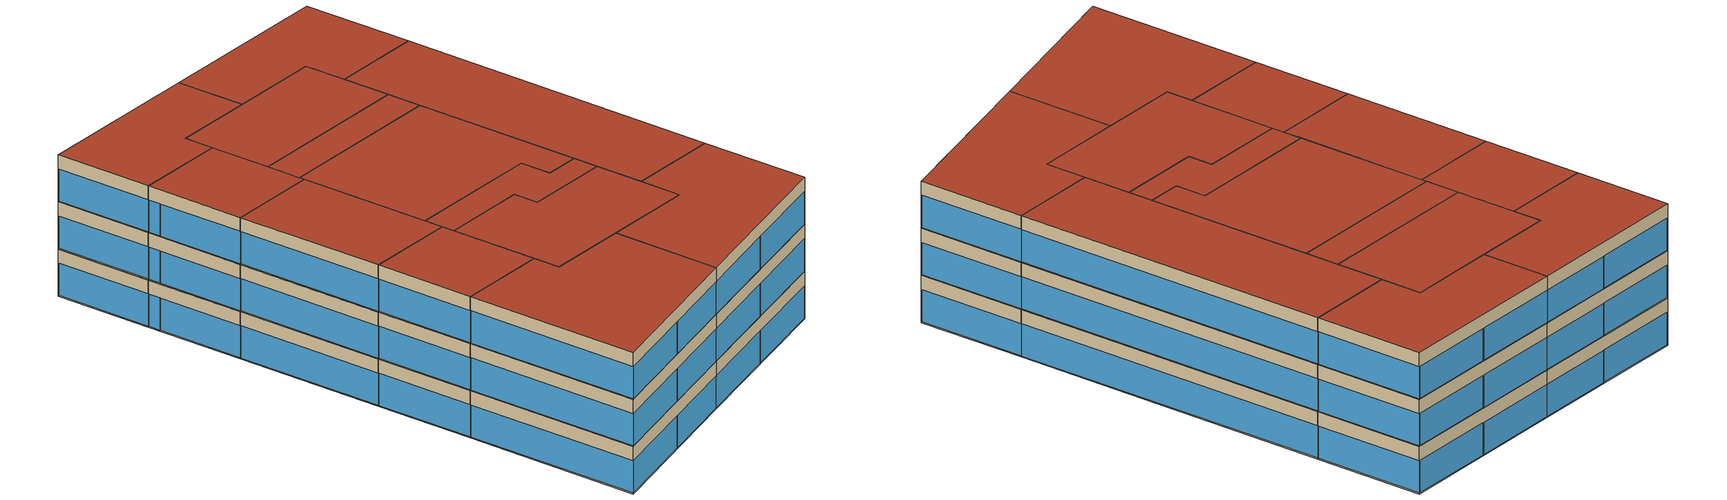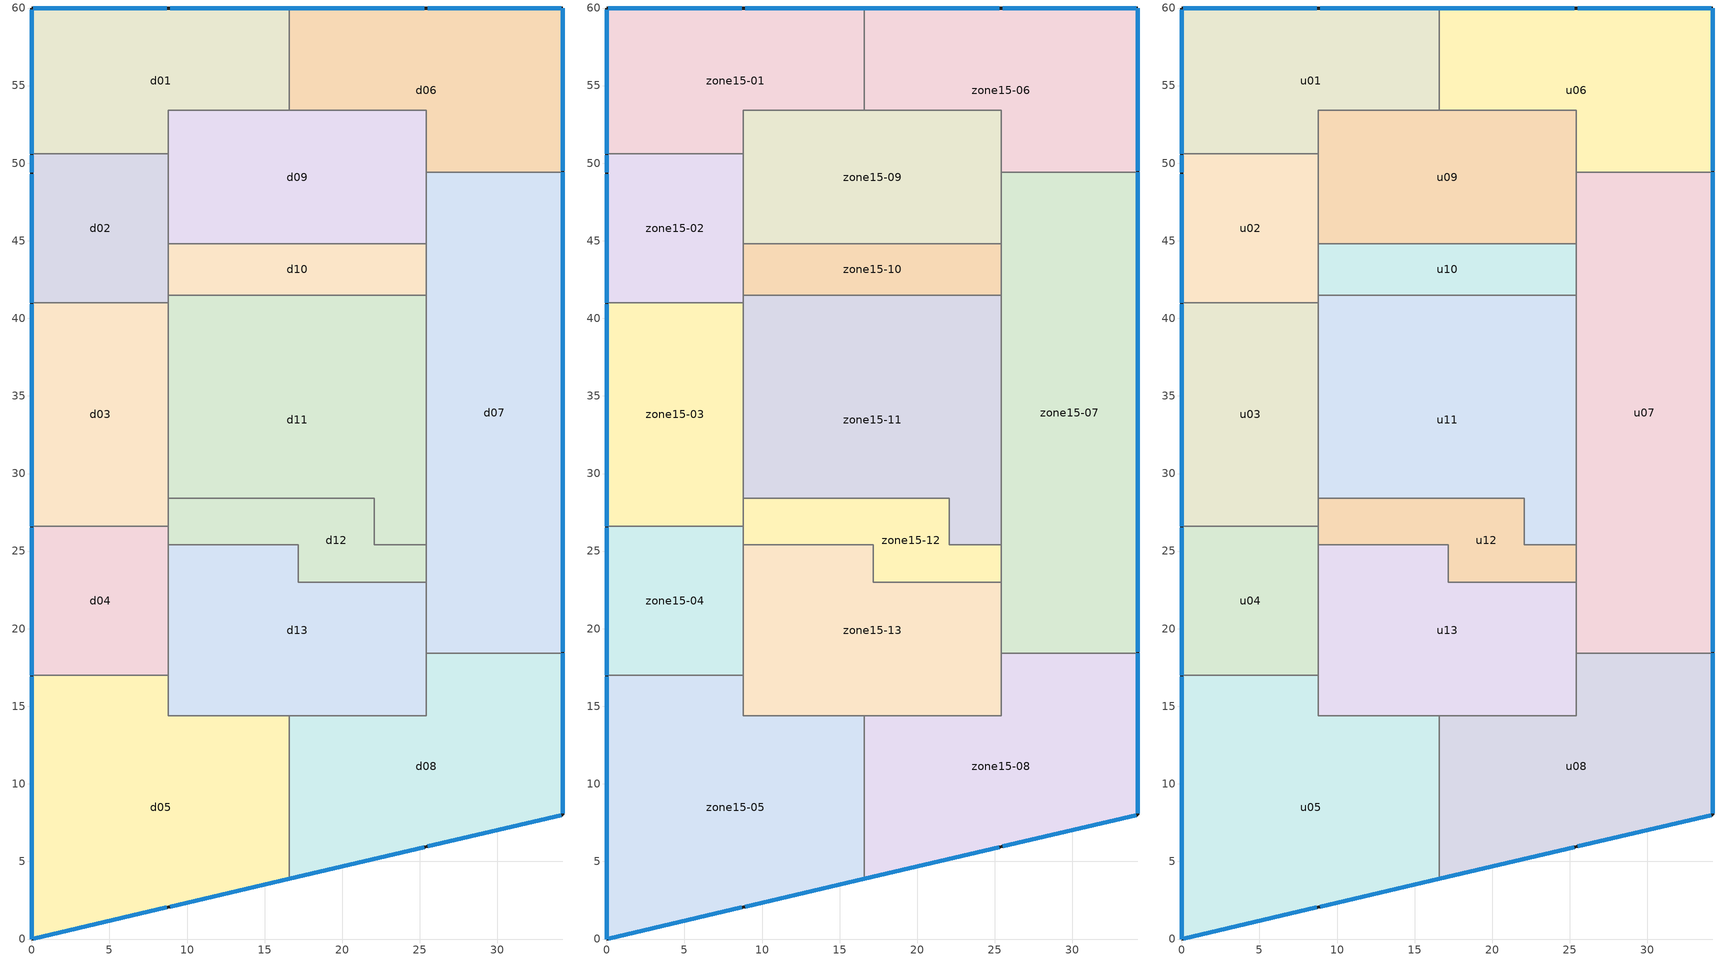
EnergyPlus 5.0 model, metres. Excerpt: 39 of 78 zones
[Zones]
d03
 floor ground (GROUND_FLOOR): 8.8,41 8.8,26.6 0,26.6 0,41 z-4.4
 wall outside (EXT_WALL): 0,41 0,26.6 z-4.4:0
 wall to d11 (ADJ_WALL): 8.8,28.4 8.8,41 z-4.4:0
 wall to d12 (ADJ_WALL): 8.8,26.6 8.8,28.4 z-4.4:0
 wall to d04 (ADJ_WALL): 0,26.6 8.8,26.6 z-4.4:0
 wall to d02 (ADJ_WALL): 8.8,41 0,41 z-4.4:0
 window (EXT_WINDOW1): 0,40.9 0,26.6 z-4.3:-1.3
 ceiling to zone15-03 (ADJ_CEILING): 0,41 0,26.6 8.8,26.6 8.8,41 z0
d12
 floor ground (GROUND_FLOOR): 25.4,25.4 25.4,23 17.15,23 17.15,25.4 8.8,25.4 8.8,28.4 22.05,28.4 22.05,25.4 z-4.4
 wall to d11 (ADJ_WALL): 25.4,25.4 22.05,25.4 22.05,28.4 8.8,28.4 z-4.4:0
 wall to d03 (ADJ_WALL): 8.8,28.4 8.8,26.6 z-4.4:0
 wall to d04 (ADJ_WALL): 8.8,26.6 8.8,25.4 z-4.4:0
 wall to d13 (ADJ_WALL): 8.8,25.4 17.15,25.4 17.15,23 25.4,23 z-4.4:0
 wall to d07 (ADJ_WALL): 25.4,23 25.4,25.4 z-4.4:0
 ceiling to zone15-12 (ADJ_CEILING): 8.8,28.4 8.8,25.4 17.15,25.4 17.15,23 25.4,23 25.4,25.4 22.05,25.4 22.05,28.4 z0
d07
 floor ground (GROUND_FLOOR): 34.2,49.4 34.2,18.4 25.4,18.4 25.4,49.4 z-4.4
 wall outside (EXT_WALL): 34.2,18.4 34.2,49.4 z-4.4:0
 wall to d08 (ADJ_WALL): 25.4,18.4 34.2,18.4 z-4.4:0
 wall to d13 (ADJ_WALL): 25.4,23 25.4,18.4 z-4.4:0
 wall to d12 (ADJ_WALL): 25.4,25.4 25.4,23 z-4.4:0
 wall to d11 (ADJ_WALL): 25.4,41.5 25.4,25.4 z-4.4:0
 wall to d10 (ADJ_WALL): 25.4,44.8 25.4,41.5 z-4.4:0
 wall to d09 (ADJ_WALL): 25.4,49.4 25.4,44.8 z-4.4:0
 wall to d06 (ADJ_WALL): 34.2,49.4 25.4,49.4 z-4.4:0
 window (EXT_WINDOW1): 34.2,18.5 34.2,49.4 z-4.3:-1.3
 ceiling to zone15-07 (ADJ_CEILING): 25.4,49.4 25.4,18.4 34.2,18.4 34.2,49.4 z0
d04
 floor ground (GROUND_FLOOR): 8.8,26.6 8.8,17 0,17 0,26.6 z-4.4
 wall outside (EXT_WALL): 0,26.6 0,17 z-4.4:0
 wall to d12 (ADJ_WALL): 8.8,25.4 8.8,26.6 z-4.4:0
 wall to d13 (ADJ_WALL): 8.8,17 8.8,25.4 z-4.4:0
 wall to d05 (ADJ_WALL): 0,17 8.8,17 z-4.4:0
 wall to d03 (ADJ_WALL): 8.8,26.6 0,26.6 z-4.4:0
 window (EXT_WINDOW1): 0,26.5 0,17 z-4.3:-1.3
 ceiling to zone15-04 (ADJ_CEILING): 0,26.6 0,17 8.8,17 8.8,26.6 z0
d09
 floor ground (GROUND_FLOOR): 25.4,53.4 25.4,44.8 8.8,44.8 8.8,53.4 z-4.4
 wall to d06 (ADJ_WALL): 25.4,49.4 25.4,53.4 16.6,53.4 z-4.4:0
 wall to d07 (ADJ_WALL): 25.4,44.8 25.4,49.4 z-4.4:0
 wall to d10 (ADJ_WALL): 8.8,44.8 25.4,44.8 z-4.4:0
 wall to d02 (ADJ_WALL): 8.8,50.6 8.8,44.8 z-4.4:0
 wall to d01 (ADJ_WALL): 16.6,53.4 8.8,53.4 8.8,50.6 z-4.4:0
 ceiling to zone15-09 (ADJ_CEILING): 8.8,53.4 8.8,44.8 25.4,44.8 25.4,53.4 z0
d05
 floor ground (GROUND_FLOOR): 16.6,14.4 16.6,3.88 0,0 0,17 8.8,17 8.8,14.4 z-4.4
 wall outside (EXT_WALL): 0,17 0,0 16.6,3.88 z-4.4:0
 wall to d04 (ADJ_WALL): 8.8,17 0,17 z-4.4:0
 wall to d13 (ADJ_WALL): 16.6,14.4 8.8,14.4 8.8,17 z-4.4:0
 wall to d08 (ADJ_WALL): 16.6,3.88 16.6,14.4 z-4.4:0
 window (EXT_WINDOW1): 8.9,2.08 16.6,3.88 / 0,16.9 0,0 / 0.1,0.02 8.7,2.04 z-4.3:-1.3
 ceiling to zone15-05 (ADJ_CEILING): 0,17 0,0 16.6,3.88 16.6,14.4 8.8,14.4 8.8,17 z0
d08
 floor ground (GROUND_FLOOR): 34.2,18.4 34.2,8 16.6,3.88 16.6,14.4 25.4,14.4 25.4,18.4 z-4.4
 wall outside (EXT_WALL): 16.6,3.88 34.2,8 34.2,18.4 z-4.4:0
 wall to d05 (ADJ_WALL): 16.6,14.4 16.6,3.88 z-4.4:0
 wall to d13 (ADJ_WALL): 25.4,18.4 25.4,14.4 16.6,14.4 z-4.4:0
 wall to d07 (ADJ_WALL): 34.2,18.4 25.4,18.4 z-4.4:0
 window (EXT_WINDOW1): 34.2,8.1 34.2,18.4 / 16.6,3.88 25.3,5.92 / 25.5,5.96 34.1,7.98 z-4.3:-1.3
 ceiling to zone15-08 (ADJ_CEILING): 16.6,14.4 16.6,3.88 34.2,8 34.2,18.4 25.4,18.4 25.4,14.4 z0
d01
 floor ground (GROUND_FLOOR): 16.6,60 16.6,53.4 8.8,53.4 8.8,50.6 0,50.6 0,60 z-4.4
 wall outside (EXT_WALL): 16.6,60 0,60 0,50.6 z-4.4:0
 wall to d02 (ADJ_WALL): 0,50.6 8.8,50.6 z-4.4:0
 wall to d09 (ADJ_WALL): 8.8,50.6 8.8,53.4 16.6,53.4 z-4.4:0
 wall to d06 (ADJ_WALL): 16.6,53.4 16.6,60 z-4.4:0
 window (EXT_WINDOW1): 16.6,60 8.9,60 / 0,59.9 0,50.6 / 8.7,60 0.1,60 z-4.3:-1.3
 ceiling to zone15-01 (ADJ_CEILING): 0,60 0,50.6 8.8,50.6 8.8,53.4 16.6,53.4 16.6,60 z0
d06
 floor ground (GROUND_FLOOR): 34.2,60 34.2,49.4 25.4,49.4 25.4,53.4 16.6,53.4 16.6,60 z-4.4
 wall outside (EXT_WALL): 34.2,49.4 34.2,60 16.6,60 z-4.4:0
 wall to d07 (ADJ_WALL): 25.4,49.4 34.2,49.4 z-4.4:0
 wall to d09 (ADJ_WALL): 16.6,53.4 25.4,53.4 25.4,49.4 z-4.4:0
 wall to d01 (ADJ_WALL): 16.6,60 16.6,53.4 z-4.4:0
 window (EXT_WINDOW1): 25.3,60 16.6,60 / 34.2,49.5 34.2,60 / 34.1,60 25.5,60 z-4.3:-1.3
 ceiling to zone15-06 (ADJ_CEILING): 16.6,60 16.6,53.4 25.4,53.4 25.4,49.4 34.2,49.4 34.2,60 z0
d02
 floor ground (GROUND_FLOOR): 8.8,50.6 8.8,41 0,41 0,50.6 z-4.4
 wall outside (EXT_WALL): 0,50.6 0,41 z-4.4:0
 wall to d01 (ADJ_WALL): 8.8,50.6 0,50.6 z-4.4:0
 wall to d09 (ADJ_WALL): 8.8,44.8 8.8,50.6 z-4.4:0
 wall to d10 (ADJ_WALL): 8.8,41.5 8.8,44.8 z-4.4:0
 wall to d11 (ADJ_WALL): 8.8,41 8.8,41.5 z-4.4:0
 wall to d03 (ADJ_WALL): 0,41 8.8,41 z-4.4:0
 window (EXT_WINDOW1): 0,49.3 0,41 / 0,50.5 0,49.4 z-4.3:-1.3
 ceiling to zone15-02 (ADJ_CEILING): 0,50.6 0,41 8.8,41 8.8,50.6 z0
d10
 floor ground (GROUND_FLOOR): 25.4,44.8 25.4,41.5 8.8,41.5 8.8,44.8 z-4.4
 wall to d07 (ADJ_WALL): 25.4,41.5 25.4,44.8 z-4.4:0
 wall to d11 (ADJ_WALL): 8.8,41.5 25.4,41.5 z-4.4:0
 wall to d02 (ADJ_WALL): 8.8,44.8 8.8,41.5 z-4.4:0
 wall to d09 (ADJ_WALL): 25.4,44.8 8.8,44.8 z-4.4:0
 ceiling to zone15-10 (ADJ_CEILING): 8.8,44.8 8.8,41.5 25.4,41.5 25.4,44.8 z0
d11
 floor ground (GROUND_FLOOR): 25.4,41.5 25.4,25.4 22.05,25.4 22.05,28.4 8.8,28.4 8.8,41.5 z-4.4
 wall to d12 (ADJ_WALL): 8.8,28.4 22.05,28.4 22.05,25.4 25.4,25.4 z-4.4:0
 wall to d03 (ADJ_WALL): 8.8,41 8.8,28.4 z-4.4:0
 wall to d02 (ADJ_WALL): 8.8,41.5 8.8,41 z-4.4:0
 wall to d10 (ADJ_WALL): 25.4,41.5 8.8,41.5 z-4.4:0
 wall to d07 (ADJ_WALL): 25.4,25.4 25.4,41.5 z-4.4:0
 ceiling to zone15-11 (ADJ_CEILING): 8.8,41.5 8.8,28.4 22.05,28.4 22.05,25.4 25.4,25.4 25.4,41.5 z0
d13
 floor ground (GROUND_FLOOR): 25.4,23 25.4,14.4 8.8,14.4 8.8,25.4 17.15,25.4 17.15,23 z-4.4
 wall to d12 (ADJ_WALL): 25.4,23 17.15,23 17.15,25.4 8.8,25.4 z-4.4:0
 wall to d07 (ADJ_WALL): 25.4,18.4 25.4,23 z-4.4:0
 wall to d08 (ADJ_WALL): 16.6,14.4 25.4,14.4 25.4,18.4 z-4.4:0
 wall to d05 (ADJ_WALL): 8.8,17 8.8,14.4 16.6,14.4 z-4.4:0
 wall to d04 (ADJ_WALL): 8.8,25.4 8.8,17 z-4.4:0
 ceiling to zone15-13 (ADJ_CEILING): 8.8,25.4 8.8,14.4 25.4,14.4 25.4,23 17.15,23 17.15,25.4 z0
zone15-01
 floor to d01 (ADJ_CEILING): 16.6,60 16.6,53.4 8.8,53.4 8.8,50.6 0,50.6 0,60 z0
 wall outside (EXT_WALL): 16.6,60 0,60 0,50.6 z0:4.4
 wall to zone15-06 (ADJ_WALL): 16.6,53.4 16.6,60 z0:4.4
 wall to zone15-09 (ADJ_WALL): 8.8,50.6 8.8,53.4 16.6,53.4 z0:4.4
 wall to zone15-02 (ADJ_WALL): 0,50.6 8.8,50.6 z0:4.4
 window (EXT_WINDOW1): 0,59.9 0,50.6 / 16.6,60 8.9,60 / 8.7,60 0.1,60 z0.1:3.1
 ceiling to u01 (ADJ_CEILING): 0,60 0,50.6 8.8,50.6 8.8,53.4 16.6,53.4 16.6,60 z4.4
zone15-02
 floor to d02 (ADJ_CEILING): 8.8,50.6 8.8,41 0,41 0,50.6 z0
 wall outside (EXT_WALL): 0,50.6 0,41 z0:4.4
 wall to zone15-01 (ADJ_WALL): 8.8,50.6 0,50.6 z0:4.4
 wall to zone15-09 (ADJ_WALL): 8.8,44.8 8.8,50.6 z0:4.4
 wall to zone15-10 (ADJ_WALL): 8.8,41.5 8.8,44.8 z0:4.4
 wall to zone15-11 (ADJ_WALL): 8.8,41 8.8,41.5 z0:4.4
 wall to zone15-03 (ADJ_WALL): 0,41 8.8,41 z0:4.4
 window (EXT_WINDOW1): 0,49.3 0,41 / 0,50.5 0,49.4 z0.1:3.1
 ceiling to u02 (ADJ_CEILING): 0,50.6 0,41 8.8,41 8.8,50.6 z4.4
zone15-03
 floor to d03 (ADJ_CEILING): 8.8,41 8.8,26.6 0,26.6 0,41 z0
 wall outside (EXT_WALL): 0,41 0,26.6 z0:4.4
 wall to zone15-11 (ADJ_WALL): 8.8,28.4 8.8,41 z0:4.4
 wall to zone15-12 (ADJ_WALL): 8.8,26.6 8.8,28.4 z0:4.4
 wall to zone15-04 (ADJ_WALL): 0,26.6 8.8,26.6 z0:4.4
 wall to zone15-02 (ADJ_WALL): 8.8,41 0,41 z0:4.4
 window (EXT_WINDOW1): 0,40.9 0,26.6 z0.1:3.1
 ceiling to u03 (ADJ_CEILING): 0,41 0,26.6 8.8,26.6 8.8,41 z4.4
zone15-04
 floor to d04 (ADJ_CEILING): 8.8,26.6 8.8,17 0,17 0,26.6 z0
 wall outside (EXT_WALL): 0,26.6 0,17 z0:4.4
 wall to zone15-12 (ADJ_WALL): 8.8,25.4 8.8,26.6 z0:4.4
 wall to zone15-13 (ADJ_WALL): 8.8,17 8.8,25.4 z0:4.4
 wall to zone15-05 (ADJ_WALL): 0,17 8.8,17 z0:4.4
 wall to zone15-03 (ADJ_WALL): 8.8,26.6 0,26.6 z0:4.4
 window (EXT_WINDOW1): 0,26.5 0,17 z0.1:3.1
 ceiling to u04 (ADJ_CEILING): 0,26.6 0,17 8.8,17 8.8,26.6 z4.4
zone15-09
 floor to d09 (ADJ_CEILING): 25.4,53.4 25.4,44.8 8.8,44.8 8.8,53.4 z0
 wall to zone15-06 (ADJ_WALL): 25.4,49.4 25.4,53.4 16.6,53.4 z0:4.4
 wall to zone15-07 (ADJ_WALL): 25.4,44.8 25.4,49.4 z0:4.4
 wall to zone15-10 (ADJ_WALL): 8.8,44.8 25.4,44.8 z0:4.4
 wall to zone15-02 (ADJ_WALL): 8.8,50.6 8.8,44.8 z0:4.4
 wall to zone15-01 (ADJ_WALL): 16.6,53.4 8.8,53.4 8.8,50.6 z0:4.4
 ceiling to u09 (ADJ_CEILING): 8.8,53.4 8.8,44.8 25.4,44.8 25.4,53.4 z4.4
zone15-10
 floor to d10 (ADJ_CEILING): 25.4,44.8 25.4,41.5 8.8,41.5 8.8,44.8 z0
 wall to zone15-07 (ADJ_WALL): 25.4,41.5 25.4,44.8 z0:4.4
 wall to zone15-11 (ADJ_WALL): 8.8,41.5 25.4,41.5 z0:4.4
 wall to zone15-02 (ADJ_WALL): 8.8,44.8 8.8,41.5 z0:4.4
 wall to zone15-09 (ADJ_WALL): 25.4,44.8 8.8,44.8 z0:4.4
 ceiling to u10 (ADJ_CEILING): 8.8,44.8 8.8,41.5 25.4,41.5 25.4,44.8 z4.4
zone15-11
 floor to d11 (ADJ_CEILING): 25.4,41.5 25.4,25.4 22.05,25.4 22.05,28.4 8.8,28.4 8.8,41.5 z0
 wall to zone15-12 (ADJ_WALL): 8.8,28.4 22.05,28.4 22.05,25.4 25.4,25.4 z0:4.4
 wall to zone15-03 (ADJ_WALL): 8.8,41 8.8,28.4 z0:4.4
 wall to zone15-02 (ADJ_WALL): 8.8,41.5 8.8,41 z0:4.4
 wall to zone15-10 (ADJ_WALL): 25.4,41.5 8.8,41.5 z0:4.4
 wall to zone15-07 (ADJ_WALL): 25.4,25.4 25.4,41.5 z0:4.4
 ceiling to u11 (ADJ_CEILING): 8.8,41.5 8.8,28.4 22.05,28.4 22.05,25.4 25.4,25.4 25.4,41.5 z4.4
zone15-13
 floor to d13 (ADJ_CEILING): 25.4,23 25.4,14.4 8.8,14.4 8.8,25.4 17.15,25.4 17.15,23 z0
 wall to zone15-12 (ADJ_WALL): 25.4,23 17.15,23 17.15,25.4 8.8,25.4 z0:4.4
 wall to zone15-07 (ADJ_WALL): 25.4,18.4 25.4,23 z0:4.4
 wall to zone15-08 (ADJ_WALL): 16.6,14.4 25.4,14.4 25.4,18.4 z0:4.4
 wall to zone15-05 (ADJ_WALL): 8.8,17 8.8,14.4 16.6,14.4 z0:4.4
 wall to zone15-04 (ADJ_WALL): 8.8,25.4 8.8,17 z0:4.4
 ceiling to u13 (ADJ_CEILING): 8.8,25.4 8.8,14.4 25.4,14.4 25.4,23 17.15,23 17.15,25.4 z4.4
zone15-07
 floor to d07 (ADJ_CEILING): 34.2,49.4 34.2,18.4 25.4,18.4 25.4,49.4 z0
 wall outside (EXT_WALL): 34.2,18.4 34.2,49.4 z0:4.4
 wall to zone15-08 (ADJ_WALL): 25.4,18.4 34.2,18.4 z0:4.4
 wall to zone15-13 (ADJ_WALL): 25.4,23 25.4,18.4 z0:4.4
 wall to zone15-12 (ADJ_WALL): 25.4,25.4 25.4,23 z0:4.4
 wall to zone15-11 (ADJ_WALL): 25.4,41.5 25.4,25.4 z0:4.4
 wall to zone15-10 (ADJ_WALL): 25.4,44.8 25.4,41.5 z0:4.4
 wall to zone15-09 (ADJ_WALL): 25.4,49.4 25.4,44.8 z0:4.4
 wall to zone15-06 (ADJ_WALL): 34.2,49.4 25.4,49.4 z0:4.4
 window (EXT_WINDOW1): 34.2,18.5 34.2,49.4 z0.1:3.1
 ceiling to u07 (ADJ_CEILING): 25.4,49.4 25.4,18.4 34.2,18.4 34.2,49.4 z4.4
zone15-05
 floor to d05 (ADJ_CEILING): 16.6,14.4 16.6,3.88 0,0 0,17 8.8,17 8.8,14.4 z0
 wall outside (EXT_WALL): 0,17 0,0 16.6,3.88 z0:4.4
 wall to zone15-04 (ADJ_WALL): 8.8,17 0,17 z0:4.4
 wall to zone15-13 (ADJ_WALL): 16.6,14.4 8.8,14.4 8.8,17 z0:4.4
 wall to zone15-08 (ADJ_WALL): 16.6,3.88 16.6,14.4 z0:4.4
 window (EXT_WINDOW1): 8.9,2.08 16.6,3.88 / 0.1,0.02 8.7,2.04 / 0,16.9 0,0 z0.1:3.1
 ceiling to u05 (ADJ_CEILING): 0,17 0,0 16.6,3.88 16.6,14.4 8.8,14.4 8.8,17 z4.4
zone15-06
 floor to d06 (ADJ_CEILING): 34.2,60 34.2,49.4 25.4,49.4 25.4,53.4 16.6,53.4 16.6,60 z0
 wall outside (EXT_WALL): 34.2,49.4 34.2,60 16.6,60 z0:4.4
 wall to zone15-01 (ADJ_WALL): 16.6,60 16.6,53.4 z0:4.4
 wall to zone15-07 (ADJ_WALL): 25.4,49.4 34.2,49.4 z0:4.4
 wall to zone15-09 (ADJ_WALL): 16.6,53.4 25.4,53.4 25.4,49.4 z0:4.4
 window (EXT_WINDOW1): 34.1,60 25.5,60 / 25.3,60 16.6,60 / 34.2,49.5 34.2,60 z0.1:3.1
 ceiling to u06 (ADJ_CEILING): 16.6,60 16.6,53.4 25.4,53.4 25.4,49.4 34.2,49.4 34.2,60 z4.4
zone15-08
 floor to d08 (ADJ_CEILING): 34.2,18.4 34.2,8 16.6,3.88 16.6,14.4 25.4,14.4 25.4,18.4 z0
 wall outside (EXT_WALL): 16.6,3.88 34.2,8 34.2,18.4 z0:4.4
 wall to zone15-13 (ADJ_WALL): 25.4,18.4 25.4,14.4 16.6,14.4 z0:4.4
 wall to zone15-07 (ADJ_WALL): 34.2,18.4 25.4,18.4 z0:4.4
 wall to zone15-05 (ADJ_WALL): 16.6,14.4 16.6,3.88 z0:4.4
 window (EXT_WINDOW1): 34.2,8.1 34.2,18.4 / 25.5,5.96 34.1,7.98 / 16.6,3.88 25.3,5.92 z0.1:3.1
 ceiling to u08 (ADJ_CEILING): 16.6,14.4 16.6,3.88 34.2,8 34.2,18.4 25.4,18.4 25.4,14.4 z4.4
zone15-12
 floor to d12 (ADJ_CEILING): 25.4,25.4 25.4,23 17.15,23 17.15,25.4 8.8,25.4 8.8,28.4 22.05,28.4 22.05,25.4 z0
 wall to zone15-11 (ADJ_WALL): 25.4,25.4 22.05,25.4 22.05,28.4 8.8,28.4 z0:4.4
 wall to zone15-07 (ADJ_WALL): 25.4,23 25.4,25.4 z0:4.4
 wall to zone15-13 (ADJ_WALL): 8.8,25.4 17.15,25.4 17.15,23 25.4,23 z0:4.4
 wall to zone15-04 (ADJ_WALL): 8.8,26.6 8.8,25.4 z0:4.4
 wall to zone15-03 (ADJ_WALL): 8.8,28.4 8.8,26.6 z0:4.4
 ceiling to u12 (ADJ_CEILING): 8.8,28.4 8.8,25.4 17.15,25.4 17.15,23 25.4,23 25.4,25.4 22.05,25.4 22.05,28.4 z4.4
u10
 floor to zone15-10 (ADJ_CEILING): 25.4,44.8 25.4,41.5 8.8,41.5 8.8,44.8 z4.4
 wall to u07 (ADJ_WALL): 25.4,41.5 25.4,44.8 z4.4:8.8
 wall to u11 (ADJ_WALL): 8.8,41.5 25.4,41.5 z4.4:8.8
 wall to u02 (ADJ_WALL): 8.8,44.8 8.8,41.5 z4.4:8.8
 wall to u09 (ADJ_WALL): 25.4,44.8 8.8,44.8 z4.4:8.8
 roof outside (EXT_ROOF): 8.8,44.8 8.8,41.5 25.4,41.5 25.4,44.8 z8.8
u03
 floor to zone15-03 (ADJ_CEILING): 8.8,41 8.8,26.6 0,26.6 0,41 z4.4
 wall outside (EXT_WALL): 0,41 0,26.6 z4.4:8.8
 wall to u11 (ADJ_WALL): 8.8,28.4 8.8,41 z4.4:8.8
 wall to u12 (ADJ_WALL): 8.8,26.6 8.8,28.4 z4.4:8.8
 wall to u04 (ADJ_WALL): 0,26.6 8.8,26.6 z4.4:8.8
 wall to u02 (ADJ_WALL): 8.8,41 0,41 z4.4:8.8
 window (EXT_WINDOW1): 0,40.9 0,26.6 z4.5:7.5
 roof outside (EXT_ROOF): 0,41 0,26.6 8.8,26.6 8.8,41 z8.8
u12
 floor to zone15-12 (ADJ_CEILING): 25.4,25.4 25.4,23 17.15,23 17.15,25.4 8.8,25.4 8.8,28.4 22.05,28.4 22.05,25.4 z4.4
 wall to u11 (ADJ_WALL): 25.4,25.4 22.05,25.4 22.05,28.4 8.8,28.4 z4.4:8.8
 wall to u03 (ADJ_WALL): 8.8,28.4 8.8,26.6 z4.4:8.8
 wall to u04 (ADJ_WALL): 8.8,26.6 8.8,25.4 z4.4:8.8
 wall to u13 (ADJ_WALL): 8.8,25.4 17.15,25.4 17.15,23 25.4,23 z4.4:8.8
 wall to u07 (ADJ_WALL): 25.4,23 25.4,25.4 z4.4:8.8
 roof outside (EXT_ROOF): 8.8,28.4 8.8,25.4 17.15,25.4 17.15,23 25.4,23 25.4,25.4 22.05,25.4 22.05,28.4 z8.8
u08
 floor to zone15-08 (ADJ_CEILING): 34.2,18.4 34.2,8 16.6,3.88 16.6,14.4 25.4,14.4 25.4,18.4 z4.4
 wall outside (EXT_WALL): 16.6,3.88 34.2,8 34.2,18.4 z4.4:8.8
 wall to u05 (ADJ_WALL): 16.6,14.4 16.6,3.88 z4.4:8.8
 wall to u13 (ADJ_WALL): 25.4,18.4 25.4,14.4 16.6,14.4 z4.4:8.8
 wall to u07 (ADJ_WALL): 34.2,18.4 25.4,18.4 z4.4:8.8
 window (EXT_WINDOW1): 34.2,8.1 34.2,18.4 / 16.6,3.88 25.3,5.92 / 25.5,5.96 34.1,7.98 z4.5:7.5
 roof outside (EXT_ROOF): 16.6,14.4 16.6,3.88 34.2,8 34.2,18.4 25.4,18.4 25.4,14.4 z8.8
u02
 floor to zone15-02 (ADJ_CEILING): 8.8,50.6 8.8,41 0,41 0,50.6 z4.4
 wall outside (EXT_WALL): 0,50.6 0,41 z4.4:8.8
 wall to u01 (ADJ_WALL): 8.8,50.6 0,50.6 z4.4:8.8
 wall to u09 (ADJ_WALL): 8.8,44.8 8.8,50.6 z4.4:8.8
 wall to u10 (ADJ_WALL): 8.8,41.5 8.8,44.8 z4.4:8.8
 wall to u11 (ADJ_WALL): 8.8,41 8.8,41.5 z4.4:8.8
 wall to u03 (ADJ_WALL): 0,41 8.8,41 z4.4:8.8
 window (EXT_WINDOW1): 0,49.3 0,41 / 0,50.5 0,49.4 z4.5:7.5
 roof outside (EXT_ROOF): 0,50.6 0,41 8.8,41 8.8,50.6 z8.8
u04
 floor to zone15-04 (ADJ_CEILING): 8.8,26.6 8.8,17 0,17 0,26.6 z4.4
 wall outside (EXT_WALL): 0,26.6 0,17 z4.4:8.8
 wall to u12 (ADJ_WALL): 8.8,25.4 8.8,26.6 z4.4:8.8
 wall to u13 (ADJ_WALL): 8.8,17 8.8,25.4 z4.4:8.8
 wall to u05 (ADJ_WALL): 0,17 8.8,17 z4.4:8.8
 wall to u03 (ADJ_WALL): 8.8,26.6 0,26.6 z4.4:8.8
 window (EXT_WINDOW1): 0,26.5 0,17 z4.5:7.5
 roof outside (EXT_ROOF): 0,26.6 0,17 8.8,17 8.8,26.6 z8.8
u11
 floor to zone15-11 (ADJ_CEILING): 25.4,41.5 25.4,25.4 22.05,25.4 22.05,28.4 8.8,28.4 8.8,41.5 z4.4
 wall to u12 (ADJ_WALL): 8.8,28.4 22.05,28.4 22.05,25.4 25.4,25.4 z4.4:8.8
 wall to u03 (ADJ_WALL): 8.8,41 8.8,28.4 z4.4:8.8
 wall to u02 (ADJ_WALL): 8.8,41.5 8.8,41 z4.4:8.8
 wall to u10 (ADJ_WALL): 25.4,41.5 8.8,41.5 z4.4:8.8
 wall to u07 (ADJ_WALL): 25.4,25.4 25.4,41.5 z4.4:8.8
 roof outside (EXT_ROOF): 8.8,41.5 8.8,28.4 22.05,28.4 22.05,25.4 25.4,25.4 25.4,41.5 z8.8
u07
 floor to zone15-07 (ADJ_CEILING): 34.2,49.4 34.2,18.4 25.4,18.4 25.4,49.4 z4.4
 wall outside (EXT_WALL): 34.2,18.4 34.2,49.4 z4.4:8.8
 wall to u08 (ADJ_WALL): 25.4,18.4 34.2,18.4 z4.4:8.8
 wall to u13 (ADJ_WALL): 25.4,23 25.4,18.4 z4.4:8.8
 wall to u12 (ADJ_WALL): 25.4,25.4 25.4,23 z4.4:8.8
 wall to u11 (ADJ_WALL): 25.4,41.5 25.4,25.4 z4.4:8.8
 wall to u10 (ADJ_WALL): 25.4,44.8 25.4,41.5 z4.4:8.8
 wall to u09 (ADJ_WALL): 25.4,49.4 25.4,44.8 z4.4:8.8
 wall to u06 (ADJ_WALL): 34.2,49.4 25.4,49.4 z4.4:8.8
 window (EXT_WINDOW1): 34.2,18.5 34.2,49.4 z4.5:7.5
 roof outside (EXT_ROOF): 25.4,49.4 25.4,18.4 34.2,18.4 34.2,49.4 z8.8
u13
 floor to zone15-13 (ADJ_CEILING): 25.4,23 25.4,14.4 8.8,14.4 8.8,25.4 17.15,25.4 17.15,23 z4.4
 wall to u12 (ADJ_WALL): 25.4,23 17.15,23 17.15,25.4 8.8,25.4 z4.4:8.8
 wall to u07 (ADJ_WALL): 25.4,18.4 25.4,23 z4.4:8.8
 wall to u08 (ADJ_WALL): 16.6,14.4 25.4,14.4 25.4,18.4 z4.4:8.8
 wall to u05 (ADJ_WALL): 8.8,17 8.8,14.4 16.6,14.4 z4.4:8.8
 wall to u04 (ADJ_WALL): 8.8,25.4 8.8,17 z4.4:8.8
 roof outside (EXT_ROOF): 8.8,25.4 8.8,14.4 25.4,14.4 25.4,23 17.15,23 17.15,25.4 z8.8
u06
 floor to zone15-06 (ADJ_CEILING): 34.2,60 34.2,49.4 25.4,49.4 25.4,53.4 16.6,53.4 16.6,60 z4.4
 wall outside (EXT_WALL): 34.2,49.4 34.2,60 16.6,60 z4.4:8.8
 wall to u07 (ADJ_WALL): 25.4,49.4 34.2,49.4 z4.4:8.8
 wall to u09 (ADJ_WALL): 16.6,53.4 25.4,53.4 25.4,49.4 z4.4:8.8
 wall to u01 (ADJ_WALL): 16.6,60 16.6,53.4 z4.4:8.8
 window (EXT_WINDOW1): 25.3,60 16.6,60 / 34.2,49.5 34.2,60 / 34.1,60 25.5,60 z4.5:7.5
 roof outside (EXT_ROOF): 16.6,60 16.6,53.4 25.4,53.4 25.4,49.4 34.2,49.4 34.2,60 z8.8
u05
 floor to zone15-05 (ADJ_CEILING): 16.6,14.4 16.6,3.88 0,0 0,17 8.8,17 8.8,14.4 z4.4
 wall outside (EXT_WALL): 0,17 0,0 16.6,3.88 z4.4:8.8
 wall to u04 (ADJ_WALL): 8.8,17 0,17 z4.4:8.8
 wall to u13 (ADJ_WALL): 16.6,14.4 8.8,14.4 8.8,17 z4.4:8.8
 wall to u08 (ADJ_WALL): 16.6,3.88 16.6,14.4 z4.4:8.8
 window (EXT_WINDOW1): 8.9,2.08 16.6,3.88 / 0,16.9 0,0 / 0.1,0.02 8.7,2.04 z4.5:7.5
 roof outside (EXT_ROOF): 0,17 0,0 16.6,3.88 16.6,14.4 8.8,14.4 8.8,17 z8.8
u01
 floor to zone15-01 (ADJ_CEILING): 16.6,60 16.6,53.4 8.8,53.4 8.8,50.6 0,50.6 0,60 z4.4
 wall outside (EXT_WALL): 16.6,60 0,60 0,50.6 z4.4:8.8
 wall to u02 (ADJ_WALL): 0,50.6 8.8,50.6 z4.4:8.8
 wall to u09 (ADJ_WALL): 8.8,50.6 8.8,53.4 16.6,53.4 z4.4:8.8
 wall to u06 (ADJ_WALL): 16.6,53.4 16.6,60 z4.4:8.8
 window (EXT_WINDOW1): 16.6,60 8.9,60 / 0,59.9 0,50.6 / 8.7,60 0.1,60 z4.5:7.5
 roof outside (EXT_ROOF): 0,60 0,50.6 8.8,50.6 8.8,53.4 16.6,53.4 16.6,60 z8.8
u09
 floor to zone15-09 (ADJ_CEILING): 25.4,53.4 25.4,44.8 8.8,44.8 8.8,53.4 z4.4
 wall to u06 (ADJ_WALL): 25.4,49.4 25.4,53.4 16.6,53.4 z4.4:8.8
 wall to u07 (ADJ_WALL): 25.4,44.8 25.4,49.4 z4.4:8.8
 wall to u10 (ADJ_WALL): 8.8,44.8 25.4,44.8 z4.4:8.8
 wall to u02 (ADJ_WALL): 8.8,50.6 8.8,44.8 z4.4:8.8
 wall to u01 (ADJ_WALL): 16.6,53.4 8.8,53.4 8.8,50.6 z4.4:8.8
 roof outside (EXT_ROOF): 8.8,53.4 8.8,44.8 25.4,44.8 25.4,53.4 z8.8
[Building]
zone03: North Axis {deg}=0; Terrain=City; Loads Convergence Tolerance Value=0; Temperature Convergence Tolerance Value {deltaC}=0; Solar Distribution=FullInteriorAndExterior; Maximum Number of Warmup Days=0
[Site:Location]
not used: Latitude {deg}=0; Longitude {deg}=0; Time Zone {hr}=0; Elevation {m}=0
[Construction]
GROUND_FLOOR; EXT_WALL; EXT_ROOF; ADJ_WALL; ADJ_CEILING; EXT_WINDOW1: 
[WindowProperty:ShadingControl]
ESHADE=0; ISHADE=INPUT 1*MAX_ISHADE : SHADECNTRL=ISHADE_INTERNAL
[SurfaceProperty:OtherSideCoefficients]
BOUNDARY=IDENTICAL; BOUNDARY=INPUT 1*TBOUNDARY; BOUNDARY=INPUT 1*TBOUNDARY_2; BOUNDARY=INPUT 1*TBOUNDARY_3; BOUNDARY=INPUT 1*TGROUND; BOUNDARY=20; BOUNDARY=15
[Zone] Multiplier=1
zone15-01; zone15-02; zone15-03; zone15-04; zone15-09; zone15-10; zone15-11; zone15-13; zone15-07; zone15-05; zone15-06; zone15-08; zone15-12; u10; u03; u12; u08; u02; u04; u11; u07; u13; u06; u05; u01; u09; d03; d12; d07; d04; d09; d05; d08; d01; d06; d02; d10; d11; d13
